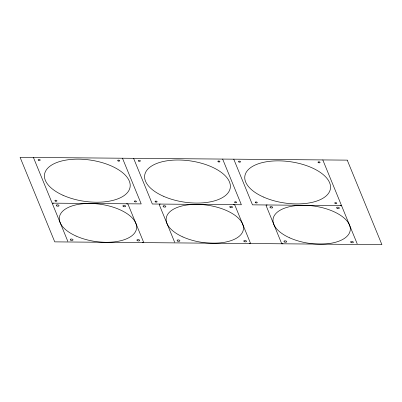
<?xml version="1.0" encoding="UTF-8"?>
<svg xmlns="http://www.w3.org/2000/svg" width="402" height="402" viewBox="0 0 402 402"><rect width="100%" height="100%" fill="white"/><g stroke="black" fill="none" stroke-linecap="round" stroke-linejoin="round"><path stroke-width="0.6" d="M322.801 159.921L341.534 205.608L252.486 204.849L233.753 159.167M357.187 243.783L341.8 206.261A1.312 0.633 8.3 0 0 340.258 205.598M222.638 159.071L241.371 204.759L152.323 204L133.59 158.318M174.654 242.235L159.267 204.708A1.312 0.633 8.3 0 1 160.272 204.07M122.474 158.222L141.208 203.909L52.159 203.151L33.426 157.468M67.812 241.331L52.426 203.804A1.312 0.633 8.3 0 1 53.431 203.161M126.575 203.784A1.312 0.633 8.3 0 1 128.117 204.447L143.504 241.974A1.312 0.633 8.3 0 1 142.499 242.612M267.114 204.975A1.312 0.633 8.3 0 0 266.109 205.618L281.495 243.145A1.312 0.633 8.3 0 0 283.038 243.808M233.416 204.688A1.312 0.633 8.3 0 1 234.959 205.352L250.345 242.878A1.312 0.633 8.3 0 1 249.34 243.522M347.248 160.132L20.1 157.353L54.752 241.868L381.9 244.647L347.248 160.132M63.029 195.292A43.245 20.834 8.3 0 0 130.082 187.096A43.245 20.834 8.3 0 0 68.837 159.674A43.245 20.834 8.3 0 0 63.029 195.292M38.617 160.308A1.04 0.502 8.3 0 0 40.23 160.112A1.04 0.502 8.3 0 0 38.758 159.448A1.04 0.502 8.3 0 0 38.617 160.308M118.123 160.981A1.04 0.502 8.3 0 0 119.736 160.785A1.04 0.502 8.3 0 0 118.263 160.127A1.04 0.502 8.3 0 0 118.123 160.981M134.846 201.769A1.04 0.502 8.3 0 0 136.459 201.573A1.04 0.502 8.3 0 0 134.987 200.915A1.04 0.502 8.3 0 0 134.846 201.769M55.34 201.095A1.04 0.502 8.3 0 0 56.953 200.899A1.04 0.502 8.3 0 0 55.481 200.241A1.04 0.502 8.3 0 0 55.34 201.095M155.504 201.945A1.04 0.502 8.3 0 0 157.117 201.749A1.04 0.502 8.3 0 0 155.644 201.09A1.04 0.502 8.3 0 0 155.504 201.945M235.009 202.618A1.04 0.502 8.3 0 0 236.622 202.422A1.04 0.502 8.3 0 0 235.15 201.764A1.04 0.502 8.3 0 0 235.009 202.618M218.286 161.83A1.04 0.502 8.3 0 0 219.899 161.634A1.04 0.502 8.3 0 0 218.427 160.976A1.04 0.502 8.3 0 0 218.286 161.83M138.78 161.157A1.04 0.502 8.3 0 0 140.393 160.961A1.04 0.502 8.3 0 0 138.921 160.303A1.04 0.502 8.3 0 0 138.78 161.157M163.192 196.141A43.245 20.834 8.3 0 0 230.245 187.945A43.245 20.834 8.3 0 0 169.001 160.524A43.245 20.834 8.3 0 0 163.192 196.141M263.355 196.99A43.245 20.834 8.3 0 0 330.409 188.794A43.245 20.834 8.3 0 0 269.164 161.373A43.245 20.834 8.3 0 0 263.355 196.99M238.944 162.006A1.04 0.502 8.3 0 0 240.557 161.81A1.04 0.502 8.3 0 0 239.084 161.152A1.04 0.502 8.3 0 0 238.944 162.006M318.449 162.679A1.04 0.502 8.3 0 0 320.062 162.483A1.04 0.502 8.3 0 0 318.59 161.825A1.04 0.502 8.3 0 0 318.449 162.679M335.173 203.472A1.04 0.502 8.3 0 0 336.786 203.271A1.04 0.502 8.3 0 0 335.313 202.613A1.04 0.502 8.3 0 0 335.173 203.472M255.667 202.794A1.04 0.502 8.3 0 0 257.28 202.598A1.04 0.502 8.3 0 0 255.808 201.94A1.04 0.502 8.3 0 0 255.667 202.794M123.484 206.543A1.407 0.678 8.3 0 0 125.675 206.286A1.407 0.678 8.3 0 0 123.69 205.387A1.407 0.678 8.3 0 0 123.484 206.543M70.847 240.175A1.407 0.678 8.3 0 0 73.038 239.919A1.407 0.678 8.3 0 0 71.053 239.019A1.407 0.678 8.3 0 0 70.847 240.175M137.504 240.743A1.407 0.678 8.3 0 0 139.695 240.481A1.407 0.678 8.3 0 0 137.71 239.582A1.407 0.678 8.3 0 0 137.504 240.743M56.828 205.98A1.407 0.678 8.3 0 0 59.019 205.718A1.407 0.678 8.3 0 0 57.034 204.819A1.407 0.678 8.3 0 0 56.828 205.98M76.068 236.054A38.984 18.783 8.3 0 0 136.519 228.668A38.984 18.783 8.3 0 0 81.304 203.945A38.984 18.783 8.3 0 0 76.068 236.054M289.752 237.868A38.984 18.783 8.3 0 0 350.202 230.477A38.984 18.783 8.3 0 0 294.988 205.759A38.984 18.783 8.3 0 0 289.752 237.868M337.167 208.357A1.407 0.678 8.3 0 0 339.358 208.1A1.407 0.678 8.3 0 0 337.373 207.201A1.407 0.678 8.3 0 0 337.167 208.357M270.511 207.794A1.407 0.678 8.3 0 0 272.702 207.532A1.407 0.678 8.3 0 0 270.717 206.633A1.407 0.678 8.3 0 0 270.511 207.794M284.531 241.989A1.407 0.678 8.3 0 0 286.721 241.733A1.407 0.678 8.3 0 0 284.737 240.833A1.407 0.678 8.3 0 0 284.531 241.989M351.187 242.557A1.407 0.678 8.3 0 0 353.378 242.295A1.407 0.678 8.3 0 0 351.393 241.396A1.407 0.678 8.3 0 0 351.187 242.557M182.91 236.959A38.984 18.783 8.3 0 0 243.361 229.572A38.984 18.783 8.3 0 0 188.146 204.849A38.984 18.783 8.3 0 0 182.91 236.959M163.669 206.884A1.407 0.678 8.3 0 0 165.86 206.628A1.407 0.678 8.3 0 0 163.875 205.729A1.407 0.678 8.3 0 0 163.669 206.884M230.326 207.452A1.407 0.678 8.3 0 0 232.517 207.191A1.407 0.678 8.3 0 0 230.532 206.291A1.407 0.678 8.3 0 0 230.326 207.452M244.346 241.647A1.407 0.678 8.3 0 0 246.537 241.391A1.407 0.678 8.3 0 0 244.552 240.491A1.407 0.678 8.3 0 0 244.346 241.647M177.689 241.084A1.407 0.678 8.3 0 0 179.88 240.823A1.407 0.678 8.3 0 0 177.895 239.924A1.407 0.678 8.3 0 0 177.689 241.084"/></g></svg>
